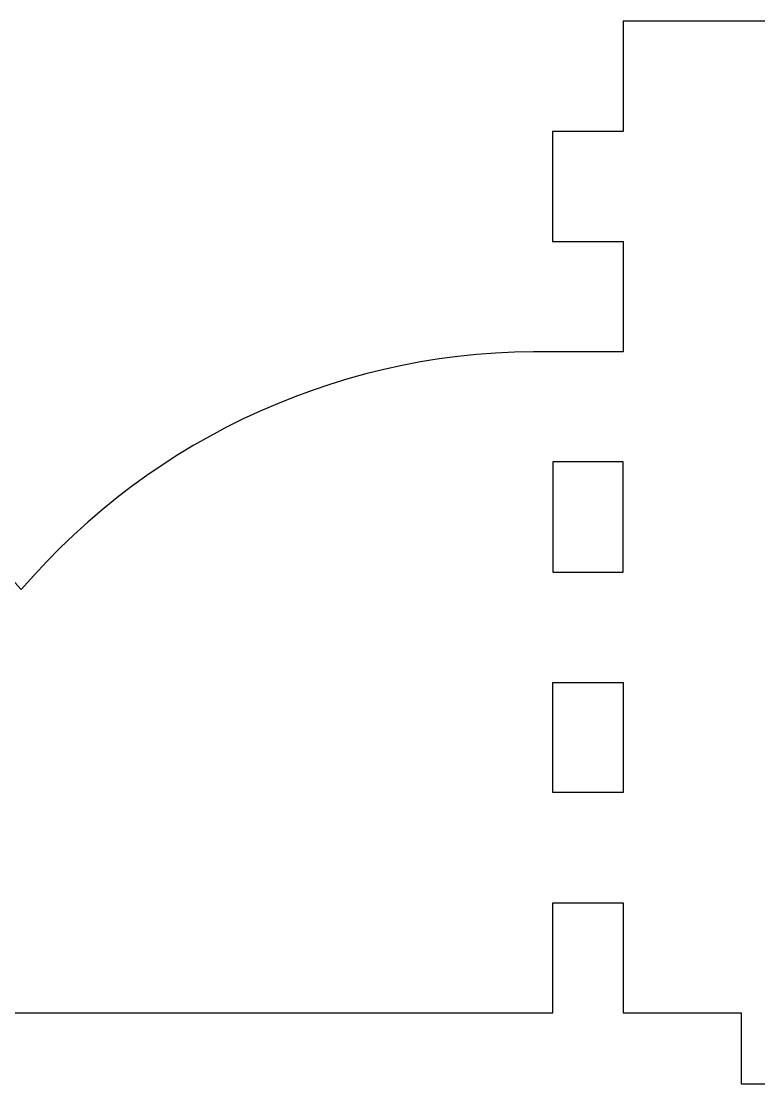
# Model space of a CAD drawing. Extents: x 1222 to 3994, y 2320 to 3800.
# Drawn here: x 2348.3 to 2410.8, y 3390.2 to 3480.2 of the extents above; entities that cross this region are included whole.
import ezdxf

# ---------------------------------------------------------------- set-up
doc = ezdxf.new("R2010")
doc.units = 0
doc.layers.add('____________', color=18, linetype='CONTINUOUS')

msp = doc.modelspace()

# ---------------------------------------------------------------- linework, layer by layer
at = {"layer": '____________'}
for points in [[(2467.319, 3480.161), (2399.319, 3480.161), (2399.319, 3470.827), (2393.319, 3470.827), (2393.319, 3461.494), (2399.319, 3461.494), (2399.319, 3452.161), (2393.327, 3452.161), (2391.71, 3452.171), (2390.098, 3452.137), (2388.493, 3452.058), (2386.894, 3451.935), (2385.303, 3451.768), (2383.721, 3451.557), (2382.148, 3451.304), (2380.585, 3451.007), (2379.033, 3450.668), (2377.493, 3450.287), (2375.966, 3449.865), (2374.453, 3449.401), (2372.954, 3448.896), (2371.469, 3448.35), (2370.001, 3447.765), (2368.55, 3447.139), (2367.117, 3446.474), (2365.702, 3445.77), (2364.306, 3445.028), (2362.931, 3444.246), (2361.576, 3443.427), (2360.243, 3442.57), (2358.933, 3441.676), (2357.646, 3440.745), (2356.384, 3439.778), (2355.147, 3438.774), (2353.935, 3437.735), (2352.751, 3436.66), (2351.594, 3435.55), (2350.465, 3434.405), (2349.365, 3433.226), (2348.296, 3432.013), (2347.226, 3433.226)], [(2303.215, 3396.161), (2393.357, 3396.168), (2393.357, 3405.485), (2393.357, 3405.494), (2399.319, 3405.494), (2399.319, 3396.161), (2409.319, 3396.161), (2409.319, 3390.161), (2425.319, 3390.161)]]:
    msp.add_lwpolyline(points, dxfattribs=at)
for points in [[(2393.357, 3433.494), (2399.319, 3433.494), (2399.319, 3442.827), (2393.357, 3442.827), (2393.357, 3442.818), (2393.357, 3433.494)], [(2393.357, 3414.827), (2393.357, 3424.151), (2393.357, 3424.161), (2399.319, 3424.161), (2399.319, 3414.827), (2393.357, 3414.827)]]:
    msp.add_lwpolyline(points, close=True, dxfattribs=at)

doc.saveas('drawing.dxf')
